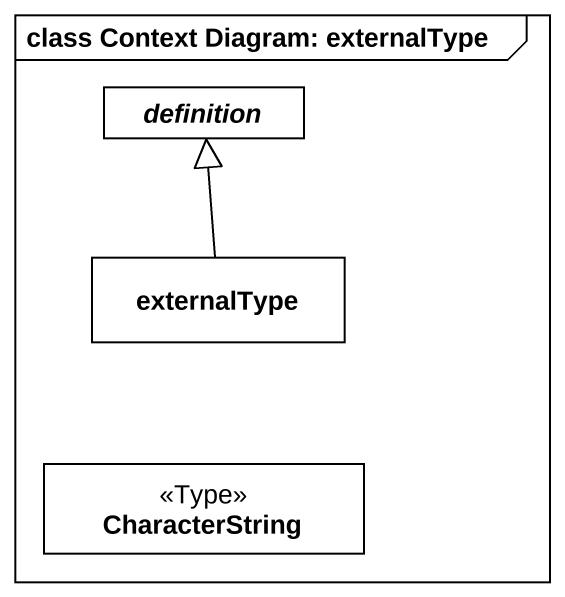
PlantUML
@startuml
mainframe class Context Diagram: externalType
hide circle
hide empty members
abstract class definition
class externalType
class CharacterString <<Type>>
externalType -up-|> definition
@enduml
